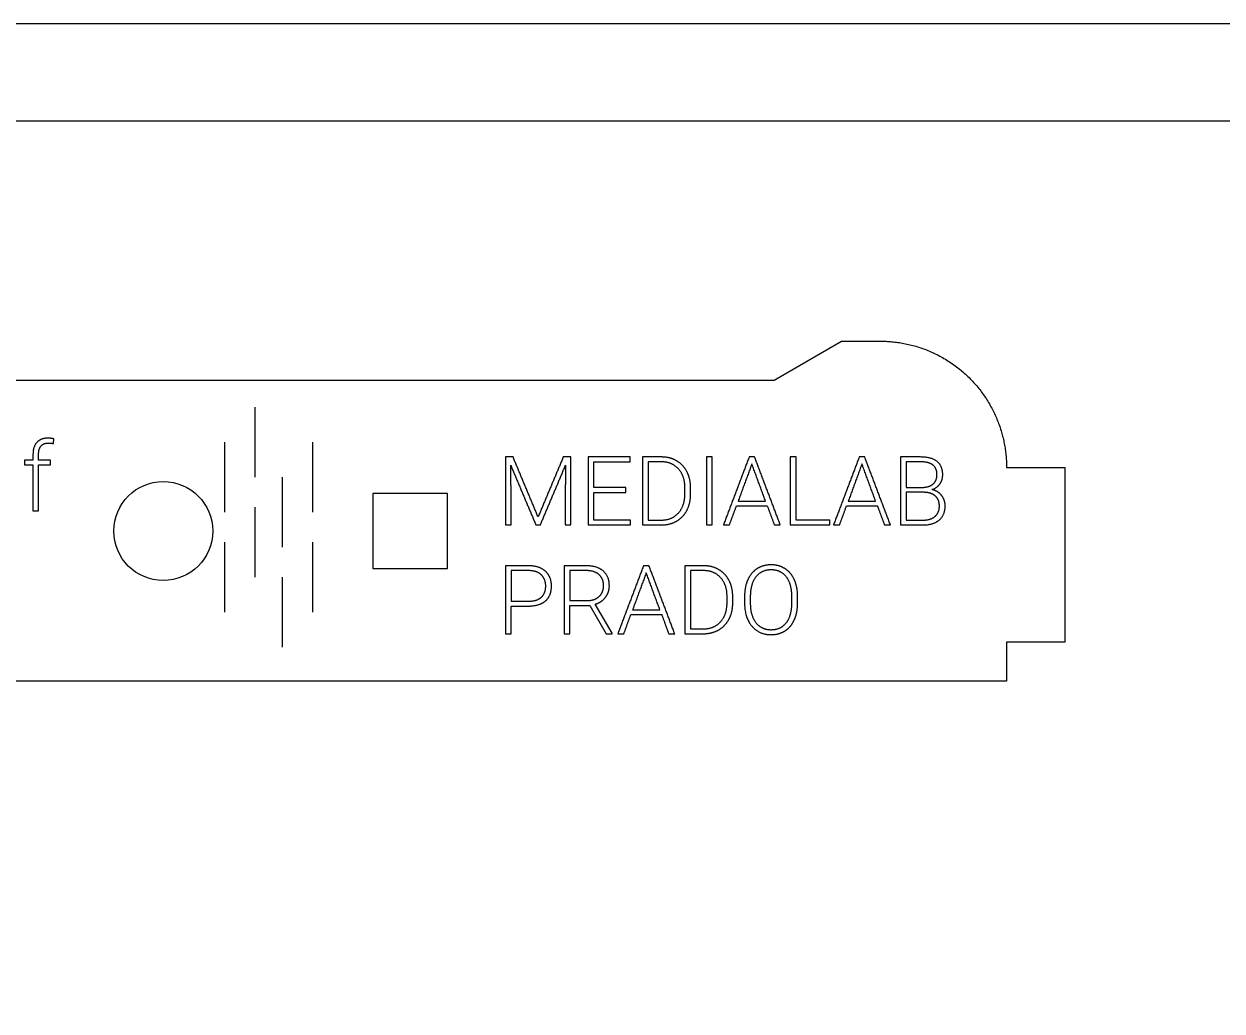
# Model space of a CAD drawing. Header units: millimetres. Extents: x -448 to 452, y -300 to 300.
# Drawn here: x -317.1 to -255.5, y 249.2 to 300 of the extents above; entities that cross this region are included whole.
import ezdxf

# ---------------------------------------------------------------- set-up
doc = ezdxf.new("R2010")
doc.units = ezdxf.units.MM
doc.header["$MEASUREMENT"] = 0
for name, color, linetype, true_color in [('Capa de Corte', 1, 'Continuous', 0xff0000), ('Capa de grabado vectorial', 5, 'Continuous', 0x0014ff), ('Marco de trabajo', 7, 'Continuous', 0xffffff)]:
    doc.layers.add(name, color=color, linetype=linetype, true_color=true_color)

msp = doc.modelspace()

# ---------------------------------------------------------------- linework, layer by layer
at = {"layer": 'Capa de Corte'}
for points in [[(-381.136, 283.686), (-379.136, 283.686), (-375.672, 281.686), (-302.829, 281.686), (-292.313, 281.686), (-278.519, 281.686), (-275.055, 283.686), (-273.055, 283.686)], [(-266.555, 277.186), (-263.555, 277.186), (-263.555, 268.186), (-266.555, 268.186), (-266.555, 266.186), (-295.555, 266.186), (-302.829, 266.186), (-321.049, 266.186)]]:
    msp.add_lwpolyline(points, dxfattribs=at)
for points, weights in [([(-273.055, 283.686), (-270.283, 283.686), (-268.364, 281.686)], [1, 0.849891156158, 0.853644973192]), ([(-268.364, 281.686), (-266.555, 279.8), (-266.555, 277.186)], [0.853644973192, 0.857215625028, 1])]:
    msp.add_rational_spline(points, weights, degree=2, dxfattribs=at)
at = {"layer": 'Capa de grabado vectorial'}
for p, q in [((-316.677, 277.866), (-316.677, 277.551)), ((-316.389, 277.551), (-316.389, 277.874)), ((-284.316, 277.723), (-285.294, 277.723)), ((-285.294, 277.723), (-285.294, 274.223)), ((-270.984, 277.723), (-272.018, 277.723)), ((-272.018, 277.723), (-272.018, 274.223)), ((-316.677, 277.551), (-317.107, 277.551)), ((-317.107, 277.551), (-317.107, 277.316)), ((-317.107, 277.316), (-316.677, 277.316)), ((-316.677, 277.316), (-316.677, 274.95)), ((-315.769, 277.551), (-316.389, 277.551)), ((-316.389, 274.95), (-316.389, 277.316)), ((-316.389, 277.316), (-315.769, 277.316)), ((-315.769, 277.316), (-315.769, 277.551)), ((-284.311, 277.473), (-284.999, 277.473)), ((-284.999, 277.473), (-284.999, 274.473)), ((-270.984, 277.473), (-271.722, 277.473)), ((-271.722, 277.473), (-271.722, 276.154)), ((-271.722, 276.154), (-270.915, 276.154)), ((-270.811, 275.904), (-271.722, 275.904)), ((-271.722, 275.904), (-271.722, 274.473)), ((-316.677, 274.95), (-316.389, 274.95)), ((-285.294, 274.223), (-284.338, 274.223)), ((-284.999, 274.473), (-284.335, 274.473)), ((-272.018, 274.223), (-270.847, 274.223)), ((-271.722, 274.473), (-270.835, 274.473)), ((-291.162, 272.123), (-292.355, 272.123)), ((-292.355, 272.123), (-292.355, 268.623)), ((-288.193, 272.123), (-289.331, 272.123)), ((-289.331, 272.123), (-289.331, 268.623)), ((-282.145, 272.123), (-283.124, 272.123)), ((-283.124, 272.123), (-283.124, 268.623)), ((-291.143, 271.873), (-292.059, 271.873)), ((-292.059, 271.873), (-292.059, 270.299)), ((-288.198, 271.873), (-289.032, 271.873)), ((-289.032, 271.873), (-289.032, 270.332)), ((-282.141, 271.873), (-282.828, 271.873)), ((-282.828, 271.873), (-282.828, 268.873)), ((-292.059, 270.299), (-291.162, 270.299)), ((-289.032, 270.332), (-288.126, 270.332)), ((-292.059, 268.623), (-292.059, 270.049)), ((-292.059, 270.049), (-291.169, 270.049)), ((-289.032, 268.623), (-289.032, 270.082)), ((-289.032, 270.082), (-288.016, 270.082)), ((-288.016, 270.082), (-287.169, 268.623)), ((-286.855, 268.655), (-287.73, 270.145)), ((-292.355, 268.623), (-292.059, 268.623)), ((-289.331, 268.623), (-289.032, 268.623)), ((-287.169, 268.623), (-286.855, 268.623)), ((-286.855, 268.623), (-286.855, 268.655)), ((-283.124, 268.623), (-282.167, 268.623)), ((-282.828, 268.873), (-282.165, 268.873))]:
    msp.add_line(p, q, dxfattribs=at)
for points in [[(-305.252, 280.292), (-305.252, 276.689)], [(-306.814, 278.49), (-306.814, 274.887)], [(-302.287, 278.49), (-302.287, 274.887)], [(-303.849, 276.689), (-303.849, 273.086)], [(-305.252, 275.139), (-305.252, 271.536)], [(-306.814, 273.338), (-306.814, 269.735)], [(-302.287, 273.338), (-302.287, 269.735)], [(-303.849, 271.536), (-303.849, 267.933)]]:
    msp.add_lwpolyline(points, dxfattribs=at)
msp.add_lwpolyline([(-299.187, 271.983), (-295.329, 271.983), (-295.329, 275.841), (-299.187, 275.841)], close=True, dxfattribs=at)
msp.add_circle((-309.97, 273.912), 2.548, dxfattribs=at)
for points, knots in [([(-315.603, 278.652), (-315.744, 278.693), (-315.908, 278.693), (-316.271, 278.693), (-316.474, 278.479), (-316.677, 278.265), (-316.677, 277.866)], [-8, -8, -8, -7, -7, -6, -6, -5, -5, -5]), ([(-316.389, 277.874), (-316.389, 278.147), (-316.257, 278.295), (-316.124, 278.443), (-315.886, 278.443), (-315.744, 278.443), (-315.624, 278.414)], [-12, -12, -12, -11, -11, -10, -10, -9, -9, -9]), ([(-282.821, 276.134), (-282.821, 276.601), (-283.012, 276.966), (-283.203, 277.331), (-283.544, 277.527), (-283.886, 277.723), (-284.316, 277.723)], [-5, -5, -5, -4, -4, -3, -3, -2, -2, -2]), ([(-270.393, 276.047), (-270.136, 276.133), (-269.988, 276.334), (-269.84, 276.535), (-269.84, 276.807), (-269.84, 277.259), (-270.131, 277.491), (-270.422, 277.723), (-270.984, 277.723)], [-6, -6, -6, -5, -5, -4, -4, -3, -3, -2, -2, -2]), ([(-292.059, 274.223), (-292.059, 274.99), (-292.059, 275.757), (-292.071, 276.527), (-292.083, 277.298)], [-12, -12, -12, -11, -11, -10, -10, -10]), ([(-289.254, 277.31), (-289.266, 276.529), (-289.278, 275.747), (-289.278, 274.985), (-289.278, 274.223)], [-7, -7, -7, -6, -6, -5, -5, -5]), ([(-283.114, 276.14), (-283.114, 276.744), (-283.443, 277.108), (-283.773, 277.471), (-284.311, 277.473)], [5, 5, 5, 6, 6, 7, 7, 7]), ([(-270.915, 276.154), (-270.544, 276.161), (-270.341, 276.328), (-270.138, 276.496), (-270.138, 276.816), (-270.138, 277.153), (-270.349, 277.313), (-270.559, 277.473), (-270.984, 277.473)], [1, 1, 1, 2, 2, 3, 3, 4, 4, 5, 5, 5]), ([(-284.338, 274.223), (-283.891, 274.223), (-283.546, 274.42), (-283.201, 274.617), (-283.011, 274.98), (-282.821, 275.343), (-282.821, 275.812)], [-9, -9, -9, -8, -8, -7, -7, -6, -6, -6]), ([(-284.335, 274.473), (-283.782, 274.473), (-283.448, 274.84), (-283.114, 275.207), (-283.114, 275.833)], [2, 2, 2, 3, 3, 4, 4, 4]), ([(-270.847, 274.223), (-270.314, 274.223), (-270.014, 274.484), (-269.715, 274.745), (-269.715, 275.208), (-269.715, 275.513), (-269.901, 275.746), (-270.088, 275.98), (-270.393, 276.047)], [-10, -10, -10, -9, -9, -8, -8, -7, -7, -6, -6, -6]), ([(-270.835, 274.473), (-270.456, 274.473), (-270.233, 274.666), (-270.011, 274.86), (-270.011, 275.203), (-270.011, 275.527), (-270.224, 275.715), (-270.436, 275.904), (-270.811, 275.904)], [2, 2, 2, 3, 3, 4, 4, 5, 5, 6, 6, 6]), ([(-291.169, 270.049), (-290.593, 270.049), (-290.288, 270.317), (-289.984, 270.585), (-289.984, 271.078), (-289.984, 271.566), (-290.3, 271.844), (-290.617, 272.123), (-291.162, 272.123)], [-8, -8, -8, -7, -7, -6, -6, -5, -5, -4, -4, -4]), ([(-287.73, 270.145), (-287.398, 270.243), (-287.201, 270.5), (-287.004, 270.757), (-287.004, 271.093), (-287.004, 271.581), (-287.318, 271.852), (-287.633, 272.123), (-288.193, 272.123)], [-9, -9, -9, -8, -8, -7, -7, -6, -6, -5, -5, -5]), ([(-280.65, 270.534), (-280.65, 271.001), (-280.841, 271.366), (-281.032, 271.731), (-281.374, 271.927), (-281.715, 272.123), (-282.145, 272.123)], [-5, -5, -5, -4, -4, -3, -3, -2, -2, -2]), ([(-277.314, 270.602), (-277.321, 271.07), (-277.489, 271.426), (-277.657, 271.782), (-277.966, 271.977), (-278.275, 272.171), (-278.679, 272.171), (-279.083, 272.171), (-279.393, 271.973), (-279.703, 271.775), (-279.873, 271.406), (-280.042, 271.037), (-280.042, 270.558)], [-20, -20, -20, -19, -19, -18, -18, -17, -17, -16, -16, -15, -15, -14, -14, -14]), ([(-291.162, 270.299), (-290.732, 270.299), (-290.506, 270.503), (-290.28, 270.708), (-290.28, 271.074), (-290.28, 271.437), (-290.505, 271.653), (-290.73, 271.868), (-291.143, 271.873)], [1, 1, 1, 2, 2, 3, 3, 4, 4, 5, 5, 5]), ([(-288.126, 270.332), (-287.754, 270.332), (-287.528, 270.544), (-287.302, 270.756), (-287.302, 271.093), (-287.302, 271.464), (-287.537, 271.669), (-287.773, 271.873), (-288.198, 271.873)], [1, 1, 1, 2, 2, 3, 3, 4, 4, 5, 5, 5]), ([(-280.943, 270.54), (-280.943, 271.144), (-281.273, 271.508), (-281.602, 271.871), (-282.141, 271.873)], [5, 5, 5, 6, 6, 7, 7, 7]), ([(-277.609, 270.563), (-277.609, 271.195), (-277.895, 271.554), (-278.181, 271.912), (-278.679, 271.912), (-279.167, 271.912), (-279.457, 271.552), (-279.746, 271.193), (-279.746, 270.549)], [0, 0, 0, 1, 1, 2, 2, 3, 3, 4, 4, 4]), ([(-282.167, 268.623), (-281.72, 268.623), (-281.375, 268.82), (-281.03, 269.017), (-280.84, 269.38), (-280.65, 269.743), (-280.65, 270.212)], [-9, -9, -9, -8, -8, -7, -7, -6, -6, -6]), ([(-282.165, 268.873), (-281.612, 268.873), (-281.278, 269.24), (-280.943, 269.607), (-280.943, 270.233)], [2, 2, 2, 3, 3, 4, 4, 4]), ([(-280.042, 270.198), (-280.042, 269.453), (-279.665, 269.014), (-279.287, 268.575), (-278.674, 268.575), (-278.268, 268.575), (-277.958, 268.772), (-277.648, 268.969), (-277.481, 269.335), (-277.314, 269.7), (-277.314, 270.183)], [-13, -13, -13, -12, -12, -11, -11, -10, -10, -9, -9, -8, -8, -8]), ([(-279.746, 270.183), (-279.746, 269.561), (-279.458, 269.197), (-279.169, 268.832), (-278.674, 268.832), (-278.172, 268.832), (-277.891, 269.192), (-277.609, 269.551), (-277.609, 270.193)], [5, 5, 5, 6, 6, 7, 7, 8, 8, 9, 9, 9])]:
    msp.add_open_spline(points, degree=2, knots=knots, dxfattribs=at)
for points in [[(-315.624, 278.414), (-315.613, 278.533), (-315.603, 278.652)], [(-291.963, 277.723), (-292.159, 277.723), (-292.355, 277.723)], [(-292.355, 277.723), (-292.355, 275.973), (-292.355, 274.223)], [(-290.672, 274.634), (-291.317, 276.179), (-291.963, 277.723)], [(-289.376, 277.723), (-290.024, 276.179), (-290.672, 274.634)], [(-288.982, 277.723), (-289.179, 277.723), (-289.376, 277.723)], [(-288.982, 274.223), (-288.982, 275.973), (-288.982, 277.723)], [(-285.929, 277.723), (-287.012, 277.723), (-288.095, 277.723)], [(-288.095, 277.723), (-288.095, 275.973), (-288.095, 274.223)], [(-285.929, 277.473), (-285.929, 277.598), (-285.929, 277.723)], [(-281.71, 277.723), (-281.858, 277.723), (-282.006, 277.723)], [(-282.006, 277.723), (-282.006, 275.973), (-282.006, 274.223)], [(-281.71, 274.223), (-281.71, 275.973), (-281.71, 277.723)], [(-279.806, 277.723), (-280.469, 275.973), (-281.131, 274.223)], [(-279.525, 277.723), (-279.666, 277.723), (-279.806, 277.723)], [(-278.201, 274.223), (-278.863, 275.973), (-279.525, 277.723)], [(-277.388, 277.723), (-277.537, 277.723), (-277.686, 277.723)], [(-277.686, 277.723), (-277.686, 275.973), (-277.686, 274.223)], [(-277.388, 274.473), (-277.388, 276.098), (-277.388, 277.723)], [(-274.138, 277.723), (-274.8, 275.973), (-275.463, 274.223)], [(-273.857, 277.723), (-273.998, 277.723), (-274.138, 277.723)], [(-272.532, 274.223), (-273.195, 275.973), (-273.857, 277.723)], [(-292.083, 277.298), (-291.434, 275.761), (-290.785, 274.223)], [(-290.556, 274.223), (-289.905, 275.767), (-289.254, 277.31)], [(-287.799, 276.151), (-287.799, 276.812), (-287.799, 277.473)], [(-287.799, 277.473), (-286.864, 277.473), (-285.929, 277.473)], [(-279.667, 277.363), (-280.018, 276.41), (-280.369, 275.456)], [(-278.965, 275.456), (-279.316, 276.41), (-279.667, 277.363)], [(-273.999, 277.363), (-274.35, 276.41), (-274.701, 275.456)], [(-273.297, 275.456), (-273.648, 276.41), (-273.999, 277.363)], [(-286.162, 276.151), (-286.981, 276.151), (-287.799, 276.151)], [(-287.799, 274.473), (-287.799, 275.187), (-287.799, 275.901)], [(-287.799, 275.901), (-286.981, 275.901), (-286.162, 275.901)], [(-286.162, 275.901), (-286.162, 276.026), (-286.162, 276.151)], [(-283.114, 275.833), (-283.114, 275.987), (-283.114, 276.14)], [(-282.821, 275.812), (-282.821, 275.973), (-282.821, 276.134)], [(-280.821, 274.223), (-280.641, 274.715), (-280.46, 275.206)], [(-280.46, 275.206), (-279.666, 275.206), (-278.871, 275.206)], [(-280.369, 275.456), (-279.667, 275.456), (-278.965, 275.456)], [(-278.871, 275.206), (-278.69, 274.715), (-278.508, 274.223)], [(-275.153, 274.223), (-274.972, 274.715), (-274.792, 275.206)], [(-274.792, 275.206), (-273.998, 275.206), (-273.203, 275.206)], [(-274.701, 275.456), (-273.999, 275.456), (-273.297, 275.456)], [(-273.203, 275.206), (-273.022, 274.715), (-272.84, 274.223)], [(-292.355, 274.223), (-292.207, 274.223), (-292.059, 274.223)], [(-290.785, 274.223), (-290.671, 274.223), (-290.556, 274.223)], [(-289.278, 274.223), (-289.13, 274.223), (-288.982, 274.223)], [(-288.095, 274.223), (-287.006, 274.223), (-285.917, 274.223)], [(-285.917, 274.473), (-286.858, 274.473), (-287.799, 274.473)], [(-285.917, 274.223), (-285.917, 274.348), (-285.917, 274.473)], [(-282.006, 274.223), (-281.858, 274.223), (-281.71, 274.223)], [(-281.131, 274.223), (-280.976, 274.223), (-280.821, 274.223)], [(-278.508, 274.223), (-278.355, 274.223), (-278.201, 274.223)], [(-277.686, 274.223), (-276.673, 274.223), (-275.66, 274.223)], [(-275.66, 274.473), (-276.524, 274.473), (-277.388, 274.473)], [(-275.66, 274.223), (-275.66, 274.348), (-275.66, 274.473)], [(-275.463, 274.223), (-275.308, 274.223), (-275.153, 274.223)], [(-272.84, 274.223), (-272.686, 274.223), (-272.532, 274.223)], [(-285.244, 272.123), (-285.906, 270.373), (-286.568, 268.623)], [(-284.963, 272.123), (-285.103, 272.123), (-285.244, 272.123)], [(-283.638, 268.623), (-284.3, 270.373), (-284.963, 272.123)], [(-285.105, 271.763), (-285.456, 270.81), (-285.806, 269.856)], [(-284.403, 269.856), (-284.754, 270.81), (-285.105, 271.763)], [(-280.943, 270.233), (-280.943, 270.387), (-280.943, 270.54)], [(-280.65, 270.212), (-280.65, 270.373), (-280.65, 270.534)], [(-280.042, 270.558), (-280.042, 270.378), (-280.042, 270.198)], [(-279.746, 270.549), (-279.746, 270.366), (-279.746, 270.183)], [(-277.609, 270.193), (-277.609, 270.378), (-277.609, 270.563)], [(-277.314, 270.183), (-277.314, 270.392), (-277.314, 270.602)], [(-286.258, 268.623), (-286.078, 269.115), (-285.898, 269.606)], [(-285.898, 269.606), (-285.103, 269.606), (-284.309, 269.606)], [(-285.806, 269.856), (-285.105, 269.856), (-284.403, 269.856)], [(-284.309, 269.606), (-284.127, 269.115), (-283.946, 268.623)], [(-286.568, 268.623), (-286.413, 268.623), (-286.258, 268.623)], [(-283.946, 268.623), (-283.792, 268.623), (-283.638, 268.623)]]:
    msp.add_open_spline(points, degree=2, dxfattribs=at)
at = {"layer": 'Marco de trabajo'}
for points in [[(-448.226, -299.982), (451.774, -299.982), (451.774, 300.018), (-448.226, 300.018)], [(-443.226, -294.982), (446.774, -294.982), (446.774, 295.018), (-443.226, 295.018)]]:
    msp.add_lwpolyline(points, close=True, dxfattribs=at)

doc.saveas('drawing.dxf')
